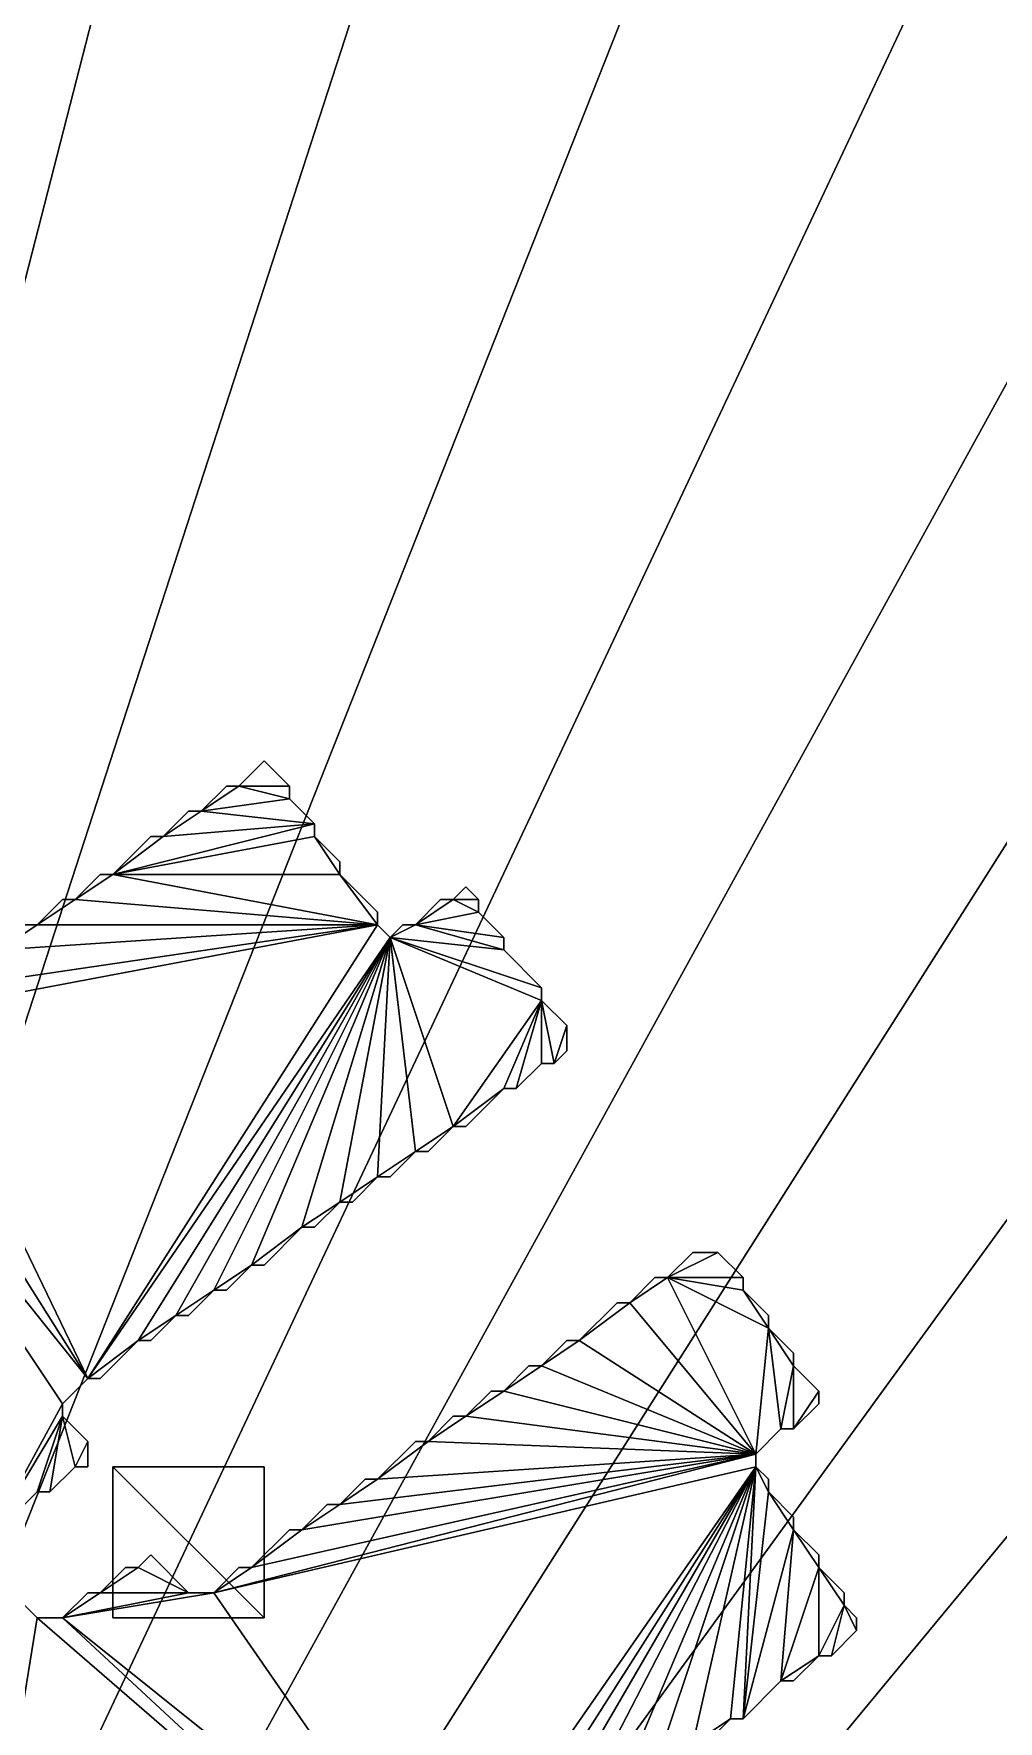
# Model space of a CAD drawing. Header units: metres. Extents: x 83 to 1014, y -33 to 839.
# Drawn here: x 270.7 to 347.2, y 541.8 to 675.7 of the extents above; entities that cross this region are included whole.
import ezdxf

# ---------------------------------------------------------------- set-up
doc = ezdxf.new("R2010")
doc.units = ezdxf.units.M

msp = doc.modelspace()

# ---------------------------------------------------------------- linework, layer by layer
for points in [[(270.44, 755.61, 250), (197.84, 375.03, 250), (295.56, 755.61, 250)], [(295.56, 755.61, 250), (197.84, 375.03, 250), (320.48, 752.46, 250)], [(320.48, 752.46, 250), (197.84, 375.03, 250), (344.8, 746.21, 250)], [(344.8, 746.21, 250), (197.84, 375.03, 250), (368.16, 736.97, 250)], [(368.16, 736.97, 250), (197.84, 375.03, 250), (390.17, 724.87, 250)], [(390.17, 724.87, 250), (197.84, 375.03, 250), (410.48, 710.1, 250)], [(410.48, 710.1, 250), (197.84, 375.03, 250), (428.79, 692.91, 250)], [(428.79, 692.91, 250), (197.84, 375.03, 250), (444.8, 673.56, 250)], [(444.8, 673.56, 250), (197.84, 375.03, 250), (458.26, 652.35, 250)], [(458.26, 652.35, 250), (197.84, 375.03, 250), (468.96, 629.62, 250)], [(468.96, 629.62, 250), (197.84, 375.03, 250), (476.72, 605.74, 250)], [(287, 616), (289, 618), (287, 616, 200)], [(289, 618, 200), (287, 616, 200), (289, 618)], [(287, 616), (291, 616), (289, 618)], [(289, 618, 200), (291, 616, 200), (287, 616, 200)], [(289, 618), (291, 616), (289, 618, 200)], [(291, 616, 200), (289, 618, 200), (291, 616)], [(284, 614), (286, 616), (284, 614, 200)], [(286, 616, 200), (284, 614, 200), (286, 616)], [(284, 614), (287, 616), (286, 616)], [(284, 614), (291, 615), (287, 616)], [(286, 616, 200), (287, 616, 200), (284, 614, 200)], [(287, 616, 200), (291, 615, 200), (284, 614, 200)], [(286, 616), (287, 616), (286, 616, 200)], [(287, 616, 200), (286, 616, 200), (287, 616)], [(287, 616), (291, 615), (291, 616)], [(291, 616, 200), (291, 615, 200), (287, 616, 200)], [(291, 616), (291, 615), (291, 616, 200)], [(291, 615, 200), (291, 616, 200), (291, 615)], [(284, 614), (293, 613), (291, 615)], [(291, 615, 200), (293, 613, 200), (284, 614, 200)], [(291, 615), (293, 613), (291, 615, 200)], [(293, 613, 200), (291, 615, 200), (293, 613)], [(281, 612), (283, 614), (281, 612, 200)], [(283, 614, 200), (281, 612, 200), (283, 614)], [(281, 612), (284, 614), (283, 614)], [(281, 612), (293, 613), (284, 614)], [(283, 614, 200), (284, 614, 200), (281, 612, 200)], [(284, 614, 200), (293, 613, 200), (281, 612, 200)], [(283, 614), (284, 614), (283, 614, 200)], [(284, 614, 200), (283, 614, 200), (284, 614)], [(277, 609), (293, 613), (281, 612)], [(277, 609), (293, 612), (293, 613)], [(281, 612, 200), (293, 613, 200), (277, 609, 200)], [(293, 613, 200), (293, 612, 200), (277, 609, 200)], [(277, 609), (280, 612), (277, 609, 200)], [(280, 612), (280, 612, 200), (277, 609, 200)], [(277, 609), (281, 612), (280, 612)], [(277, 609), (295, 609), (293, 612)], [(280, 612, 200), (281, 612, 200), (277, 609, 200)], [(293, 612, 200), (295, 609, 200), (277, 609, 200)], [(280, 612), (281, 612), (280, 612, 200)], [(281, 612, 200), (280, 612, 200), (281, 612)], [(293, 613), (293, 612), (293, 613, 200)], [(293, 612, 200), (293, 613, 200), (293, 612)], [(293, 612), (295, 610), (293, 612, 200)], [(295, 610, 200), (293, 612, 200), (295, 610)], [(293, 612), (295, 609), (295, 610)], [(295, 610, 200), (295, 609, 200), (293, 612, 200)], [(295, 610), (295, 609), (295, 610, 200)], [(295, 609, 200), (295, 610, 200), (295, 609)], [(274, 607), (276, 609), (274, 607, 200)], [(276, 609, 200), (274, 607, 200), (276, 609)], [(274, 607), (277, 609), (276, 609)], [(274, 607), (298, 605), (277, 609)], [(276, 609, 200), (277, 609, 200), (274, 607, 200)], [(277, 609, 200), (298, 605, 200), (274, 607, 200)], [(276, 609), (277, 609), (276, 609, 200)], [(277, 609, 200), (276, 609, 200), (277, 609)], [(277, 609), (298, 605), (295, 609)], [(295, 609, 200), (298, 605, 200), (277, 609, 200)], [(295, 609), (298, 606), (295, 609, 200)], [(298, 606), (298, 606, 200), (295, 609, 200)], [(295, 609), (298, 605), (298, 606)], [(298, 606, 200), (298, 605, 200), (295, 609, 200)], [(304, 607), (305, 608), (304, 607, 200)], [(305, 608, 200), (304, 607, 200), (305, 608)], [(304, 607), (306, 607), (305, 608)], [(305, 608, 200), (306, 607, 200), (304, 607, 200)], [(305, 608), (306, 607), (305, 608, 200)], [(306, 607, 200), (305, 608, 200), (306, 607)], [(271, 605), (273, 607), (271, 605, 200)], [(273, 607, 200), (271, 605, 200), (273, 607)], [(271, 605), (274, 607), (273, 607)], [(271, 605), (298, 605), (274, 607)], [(273, 607, 200), (274, 607, 200), (271, 605, 200)], [(274, 607, 200), (298, 605, 200), (271, 605, 200)], [(273, 607), (274, 607), (273, 607, 200)], [(274, 607, 200), (273, 607, 200), (274, 607)], [(301, 605), (303, 607), (301, 605, 200)], [(303, 607, 200), (301, 605, 200), (303, 607)], [(301, 605), (304, 607), (303, 607)], [(301, 605), (306, 606), (304, 607)], [(303, 607, 200), (304, 607, 200), (301, 605, 200)], [(304, 607, 200), (306, 606, 200), (301, 605, 200)], [(303, 607), (304, 607), (303, 607, 200)], [(304, 607, 200), (303, 607, 200), (304, 607)], [(304, 607), (306, 606), (306, 607)], [(306, 607, 200), (306, 606, 200), (304, 607, 200)], [(306, 607), (306, 606), (306, 607, 200)], [(306, 606, 200), (306, 607, 200), (306, 606)], [(476.72, 605.74, 250), (197.84, 375.03, 250), (481.42, 581.07, 250)], [(298, 606), (298, 605), (298, 606, 200)], [(298, 605, 200), (298, 606, 200), (298, 605)], [(301, 605), (308, 604), (306, 606)], [(306, 606, 200), (308, 604, 200), (301, 605, 200)], [(306, 606), (308, 604), (306, 606, 200)], [(308, 604, 200), (306, 606, 200), (308, 604)], [(261, 598), (298, 605), (264, 600)], [(261, 598), (275, 569), (298, 605)], [(264, 600, 200), (298, 605, 200), (261, 598, 200)], [(298, 605, 200), (275, 569, 200), (261, 598, 200)], [(264, 600), (298, 605), (268, 603)], [(268, 603, 200), (298, 605, 200), (264, 600, 200)], [(268, 603), (271, 605), (270, 605)], [(268, 603), (298, 605), (271, 605)], [(270, 605, 200), (271, 605, 200), (268, 603, 200)], [(271, 605, 200), (298, 605, 200), (268, 603, 200)], [(270, 605), (271, 605), (270, 605, 200)], [(271, 605, 200), (270, 605, 200), (271, 605)], [(298, 605), (275, 569), (299, 604)], [(299, 604, 200), (275, 569, 200), (298, 605, 200)], [(299, 604), (275, 569), (279, 572)], [(279, 572, 200), (275, 569, 200), (299, 604, 200)], [(299, 604), (279, 572), (282, 574)], [(282, 574, 200), (279, 572, 200), (299, 604, 200)], [(299, 604), (282, 574), (285, 576)], [(285, 576, 200), (282, 574, 200), (299, 604, 200)], [(299, 604), (285, 576), (288, 578)], [(288, 578, 200), (285, 576, 200), (299, 604, 200)], [(299, 604), (288, 578), (292, 581)], [(292, 581, 200), (288, 578, 200), (299, 604, 200)], [(299, 604), (292, 581), (295, 583)], [(295, 583, 200), (292, 581, 200), (299, 604, 200)], [(299, 604), (295, 583), (298, 585)], [(298, 585, 200), (295, 583, 200), (299, 604, 200)], [(298, 605), (299, 604), (298, 605, 200)], [(299, 604, 200), (298, 605, 200), (299, 604)], [(299, 604), (298, 585), (301, 587)], [(301, 587, 200), (298, 585, 200), (299, 604, 200)], [(299, 604), (300, 605), (299, 604, 200)], [(300, 605, 200), (299, 604, 200), (300, 605)], [(299, 604), (301, 605), (300, 605)], [(299, 604), (308, 603), (301, 605)], [(300, 605, 200), (301, 605, 200), (299, 604, 200)], [(301, 605, 200), (308, 603, 200), (299, 604, 200)], [(299, 604), (311, 600), (308, 603)], [(299, 604), (311, 599), (311, 600)], [(299, 604), (304, 589), (311, 599)], [(299, 604), (301, 587), (304, 589)], [(308, 603, 200), (311, 600, 200), (299, 604, 200)], [(311, 600, 200), (311, 599, 200), (299, 604, 200)], [(311, 599, 200), (304, 589, 200), (299, 604, 200)], [(304, 589, 200), (301, 587, 200), (299, 604, 200)], [(300, 605), (301, 605), (300, 605, 200)], [(301, 605, 200), (300, 605, 200), (301, 605)], [(301, 605), (308, 603), (308, 604)], [(308, 604, 200), (308, 603, 200), (301, 605, 200)], [(308, 604), (308, 603), (308, 604, 200)], [(308, 603, 200), (308, 604, 200), (308, 603)], [(308, 603), (311, 600), (308, 603, 200)], [(311, 600), (311, 600, 200), (308, 603, 200)], [(311, 600), (311, 599), (311, 600, 200)], [(311, 599, 200), (311, 600, 200), (311, 599)], [(311, 599), (304, 589), (308, 592)], [(308, 592, 200), (304, 589, 200), (311, 599, 200)], [(311, 599), (308, 592), (309, 592)], [(309, 592, 200), (308, 592, 200), (311, 599, 200)], [(311, 599), (309, 592), (311, 594)], [(311, 594, 200), (309, 592, 200), (311, 599, 200)], [(311, 599), (313, 597), (311, 599, 200)], [(313, 597, 200), (311, 599, 200), (313, 597)], [(311, 599), (312, 594), (313, 597)], [(311, 599), (311, 594), (312, 594)], [(313, 597, 200), (312, 594, 200), (311, 599, 200)], [(312, 594, 200), (311, 594, 200), (311, 599, 200)], [(258, 596), (275, 569), (261, 598)], [(261, 598, 200), (275, 569, 200), (258, 596, 200)], [(255, 594), (275, 569), (258, 596)], [(258, 596, 200), (275, 569, 200), (255, 594, 200)], [(313, 597), (312, 594), (313, 595)], [(313, 595, 200), (312, 594, 200), (313, 597, 200)], [(313, 597), (313, 595), (313, 597, 200)], [(313, 595, 200), (313, 597, 200), (313, 595)], [(313, 595), (312, 594), (313, 595, 200)], [(312, 594, 200), (313, 595, 200), (312, 594)], [(255, 594), (273, 567), (275, 569)], [(255, 594), (267, 556), (273, 567)], [(275, 569, 200), (273, 567, 200), (255, 594, 200)], [(273, 567, 200), (267, 556, 200), (255, 594, 200)], [(311, 594), (309, 592), (311, 594, 200)], [(309, 592, 200), (311, 594, 200), (309, 592)], [(312, 594), (311, 594), (312, 594, 200)], [(311, 594, 200), (312, 594, 200), (311, 594)], [(308, 592), (304, 589), (305, 589)], [(305, 589, 200), (304, 589, 200), (308, 592, 200)], [(308, 592), (305, 589), (308, 592, 200)], [(305, 589), (305, 589, 200), (308, 592, 200)], [(309, 592), (308, 592), (309, 592, 200)], [(308, 592, 200), (309, 592, 200), (308, 592)], [(304, 589), (301, 587), (302, 587)], [(302, 587, 200), (301, 587, 200), (304, 589, 200)], [(304, 589), (302, 587), (304, 589, 200)], [(302, 587, 200), (304, 589, 200), (302, 587)], [(305, 589), (304, 589), (305, 589, 200)], [(304, 589, 200), (305, 589, 200), (304, 589)], [(301, 587), (298, 585), (299, 585)], [(299, 585, 200), (298, 585, 200), (301, 587, 200)], [(301, 587), (299, 585), (301, 587, 200)], [(299, 585, 200), (301, 587, 200), (299, 585)], [(302, 587), (301, 587), (302, 587, 200)], [(301, 587, 200), (302, 587, 200), (301, 587)], [(298, 585), (295, 583), (296, 583)], [(296, 583, 200), (295, 583, 200), (298, 585, 200)], [(298, 585), (296, 583), (298, 585, 200)], [(296, 583, 200), (298, 585, 200), (296, 583)], [(299, 585), (298, 585), (299, 585, 200)], [(298, 585, 200), (299, 585, 200), (298, 585)], [(295, 583), (292, 581), (293, 581)], [(293, 581, 200), (292, 581, 200), (295, 583, 200)], [(295, 583), (293, 581), (295, 583, 200)], [(293, 581, 200), (295, 583, 200), (293, 581)], [(296, 583), (295, 583), (296, 583, 200)], [(295, 583, 200), (296, 583, 200), (295, 583)], [(481.42, 581.07, 250), (197.84, 375.03, 250), (483, 556, 250)], [(292, 581), (288, 578), (289, 578)], [(289, 578, 200), (288, 578, 200), (292, 581, 200)], [(292, 581), (289, 578), (292, 581, 200)], [(289, 578), (289, 578, 200), (292, 581, 200)], [(293, 581), (292, 581), (293, 581, 200)], [(292, 581, 200), (293, 581, 200), (292, 581)], [(321, 577), (323, 579), (321, 577, 200)], [(323, 579, 200), (321, 577, 200), (323, 579)], [(321, 577), (325, 579), (323, 579)], [(321, 577), (327, 577), (325, 579)], [(323, 579, 200), (325, 579, 200), (321, 577, 200)], [(325, 579, 200), (327, 577, 200), (321, 577, 200)], [(323, 579), (325, 579), (323, 579, 200)], [(325, 579, 200), (323, 579, 200), (325, 579)], [(325, 579), (327, 577), (325, 579, 200)], [(327, 577, 200), (325, 579, 200), (327, 577)], [(288, 578), (285, 576), (286, 576)], [(286, 576, 200), (285, 576, 200), (288, 578, 200)], [(288, 578), (286, 576), (288, 578, 200)], [(286, 576, 200), (288, 578, 200), (286, 576)], [(289, 578), (288, 578), (289, 578, 200)], [(288, 578, 200), (289, 578, 200), (288, 578)], [(285, 576), (282, 574), (283, 574)], [(283, 574, 200), (282, 574, 200), (285, 576, 200)], [(285, 576), (283, 574), (285, 576, 200)], [(283, 574, 200), (285, 576, 200), (283, 574)], [(286, 576), (285, 576), (286, 576, 200)], [(285, 576, 200), (286, 576, 200), (285, 576)], [(318, 575), (320, 577), (318, 575, 200)], [(320, 577, 200), (318, 575, 200), (320, 577)], [(318, 575), (321, 577), (320, 577)], [(318, 575), (328, 563), (321, 577)], [(320, 577, 200), (321, 577, 200), (318, 575, 200)], [(321, 577, 200), (328, 563, 200), (318, 575, 200)], [(320, 577), (321, 577), (320, 577, 200)], [(321, 577, 200), (320, 577, 200), (321, 577)], [(321, 577), (327, 576), (327, 577)], [(321, 577), (329, 573), (327, 576)], [(321, 577), (328, 563), (329, 573)], [(327, 577, 200), (327, 576, 200), (321, 577, 200)], [(327, 576, 200), (329, 573, 200), (321, 577, 200)], [(329, 573, 200), (328, 563, 200), (321, 577, 200)], [(327, 577), (327, 576), (327, 577, 200)], [(327, 576, 200), (327, 577, 200), (327, 576)], [(327, 576), (329, 574), (327, 576, 200)], [(329, 574, 200), (327, 576, 200), (329, 574)], [(327, 576), (329, 573), (329, 574)], [(329, 574, 200), (329, 573, 200), (327, 576, 200)], [(314, 572), (317, 575), (314, 572, 200)], [(317, 575), (317, 575, 200), (314, 572, 200)], [(314, 572), (318, 575), (317, 575)], [(314, 572), (328, 563), (318, 575)], [(317, 575, 200), (318, 575, 200), (314, 572, 200)], [(318, 575, 200), (328, 563, 200), (314, 572, 200)], [(317, 575), (318, 575), (317, 575, 200)], [(318, 575, 200), (317, 575, 200), (318, 575)], [(282, 574), (279, 572), (280, 572)], [(280, 572, 200), (279, 572, 200), (282, 574, 200)], [(282, 574), (280, 572), (282, 574, 200)], [(280, 572, 200), (282, 574, 200), (280, 572)], [(283, 574), (282, 574), (283, 574, 200)], [(282, 574, 200), (283, 574, 200), (282, 574)], [(329, 574), (329, 573), (329, 574, 200)], [(329, 573, 200), (329, 574, 200), (329, 573)], [(279, 572), (275, 569), (276, 569)], [(276, 569, 200), (275, 569, 200), (279, 572, 200)], [(279, 572), (276, 569), (279, 572, 200)], [(276, 569), (276, 569, 200), (279, 572, 200)], [(280, 572), (279, 572), (280, 572, 200)], [(279, 572, 200), (280, 572, 200), (279, 572)], [(311, 570), (313, 572), (311, 570, 200)], [(313, 572, 200), (311, 570, 200), (313, 572)], [(311, 570), (314, 572), (313, 572)], [(311, 570), (328, 563), (314, 572)], [(313, 572, 200), (314, 572, 200), (311, 570, 200)], [(314, 572, 200), (328, 563, 200), (311, 570, 200)], [(313, 572), (314, 572), (313, 572, 200)], [(314, 572, 200), (313, 572, 200), (314, 572)], [(329, 573), (328, 563), (330, 565)], [(330, 565, 200), (328, 563, 200), (329, 573, 200)], [(329, 573), (331, 571), (329, 573, 200)], [(331, 571, 200), (329, 573, 200), (331, 571)], [(329, 573), (331, 570), (331, 571)], [(329, 573), (330, 565), (331, 570)], [(331, 571, 200), (331, 570, 200), (329, 573, 200)], [(331, 570, 200), (330, 565, 200), (329, 573, 200)], [(331, 571), (331, 570), (331, 571, 200)], [(331, 570, 200), (331, 571, 200), (331, 570)], [(308, 568), (310, 570), (308, 568, 200)], [(310, 570, 200), (308, 568, 200), (310, 570)], [(308, 568), (311, 570), (310, 570)], [(308, 568), (328, 563), (311, 570)], [(310, 570, 200), (311, 570, 200), (308, 568, 200)], [(311, 570, 200), (328, 563, 200), (308, 568, 200)], [(310, 570), (311, 570), (310, 570, 200)], [(311, 570, 200), (310, 570, 200), (311, 570)], [(331, 570), (330, 565), (331, 565)], [(331, 565, 200), (330, 565, 200), (331, 570, 200)], [(331, 570), (333, 568), (331, 570, 200)], [(333, 568, 200), (331, 570, 200), (333, 568)], [(331, 570), (331, 565), (333, 568)], [(333, 568, 200), (331, 565, 200), (331, 570, 200)], [(275, 569), (273, 567), (275, 569, 200)], [(273, 567, 200), (275, 569, 200), (273, 567)], [(276, 569), (275, 569), (276, 569, 200)], [(275, 569, 200), (276, 569, 200), (275, 569)], [(305, 566), (307, 568), (305, 566, 200)], [(307, 568, 200), (305, 566, 200), (307, 568)], [(305, 566), (308, 568), (307, 568)], [(305, 566), (328, 563), (308, 568)], [(307, 568, 200), (308, 568, 200), (305, 566, 200)], [(308, 568, 200), (328, 563, 200), (305, 566, 200)], [(307, 568), (308, 568), (307, 568, 200)], [(308, 568, 200), (307, 568, 200), (308, 568)], [(333, 568), (331, 565), (333, 567)], [(333, 567, 200), (331, 565, 200), (333, 568, 200)], [(333, 568), (333, 567), (333, 568, 200)], [(333, 567, 200), (333, 568, 200), (333, 567)], [(273, 567), (267, 556), (273, 566)], [(273, 566, 200), (267, 556, 200), (273, 567, 200)], [(273, 567), (273, 566), (273, 567, 200)], [(273, 566, 200), (273, 567, 200), (273, 566)], [(333, 567), (331, 565), (333, 567, 200)], [(331, 565, 200), (333, 567, 200), (331, 565)], [(273, 566), (267, 556), (271, 560)], [(271, 560, 200), (267, 556, 200), (273, 566, 200)], [(273, 566), (271, 560), (272, 560)], [(272, 560, 200), (271, 560, 200), (273, 566, 200)], [(273, 566), (272, 560), (274, 562)], [(274, 562, 200), (272, 560, 200), (273, 566, 200)], [(273, 566), (275, 564), (273, 566, 200)], [(275, 564, 200), (273, 566, 200), (275, 564)], [(273, 566), (274, 562), (275, 564)], [(275, 564, 200), (274, 562, 200), (273, 566, 200)], [(302, 564), (304, 566), (302, 564, 200)], [(304, 566, 200), (302, 564, 200), (304, 566)], [(302, 564), (305, 566), (304, 566)], [(302, 564), (328, 563), (305, 566)], [(304, 566, 200), (305, 566, 200), (302, 564, 200)], [(305, 566, 200), (328, 563, 200), (302, 564, 200)], [(304, 566), (305, 566), (304, 566, 200)], [(305, 566, 200), (304, 566, 200), (305, 566)], [(275, 564), (274, 562), (275, 562)], [(275, 562, 200), (274, 562, 200), (275, 564, 200)], [(275, 564), (275, 562), (275, 564, 200)], [(275, 562, 200), (275, 564, 200), (275, 562)], [(298, 561), (301, 564), (298, 561, 200)], [(301, 564), (301, 564, 200), (298, 561, 200)], [(298, 561), (302, 564), (301, 564)], [(298, 561), (328, 563), (302, 564)], [(301, 564, 200), (302, 564, 200), (298, 561, 200)], [(302, 564, 200), (328, 563, 200), (298, 561, 200)], [(301, 564), (302, 564), (301, 564, 200)], [(302, 564, 200), (301, 564, 200), (302, 564)], [(330, 565), (328, 563), (330, 565, 200)], [(328, 563, 200), (330, 565, 200), (328, 563)], [(331, 565), (330, 565), (331, 565, 200)], [(330, 565, 200), (331, 565, 200), (330, 565)], [(285, 552), (328, 563), (288, 554)], [(285, 552), (328, 562), (328, 563)], [(288, 554, 200), (328, 563, 200), (285, 552, 200)], [(328, 563, 200), (328, 562, 200), (285, 552, 200)], [(288, 554), (328, 563), (292, 557)], [(292, 557, 200), (328, 563, 200), (288, 554, 200)], [(292, 557), (328, 563), (295, 559)], [(295, 559, 200), (328, 563, 200), (292, 557, 200)], [(295, 559), (328, 563), (298, 561)], [(298, 561, 200), (328, 563, 200), (295, 559, 200)], [(328, 563), (328, 562), (328, 563, 200)], [(328, 562, 200), (328, 563, 200), (328, 562)], [(274, 562), (272, 560), (274, 562, 200)], [(272, 560, 200), (274, 562, 200), (272, 560)], [(275, 562), (274, 562), (275, 562, 200)], [(274, 562, 200), (275, 562, 200), (274, 562)], [(289, 562), (277, 562), (289, 562, 250)], [(277, 562, 250), (289, 562, 250), (277, 562)], [(277, 562), (277, 550), (277, 562, 250)], [(277, 550, 250), (277, 562, 250), (277, 550)], [(277, 562), (289, 550), (277, 550)], [(289, 550), (277, 562), (289, 562)], [(277, 550, 250), (289, 550, 250), (277, 562, 250)], [(289, 562, 250), (277, 562, 250), (289, 550, 250)], [(285, 552), (303, 526), (328, 562)], [(328, 562, 200), (303, 526, 200), (285, 552, 200)], [(289, 550), (289, 562), (289, 550, 250)], [(289, 562, 250), (289, 550, 250), (289, 562)], [(328, 562), (303, 526), (307, 529)], [(307, 529, 200), (303, 526, 200), (328, 562, 200)], [(328, 562), (307, 529), (310, 531)], [(310, 531, 200), (307, 529, 200), (328, 562, 200)], [(328, 562), (310, 531), (313, 533)], [(313, 533, 200), (310, 531, 200), (328, 562, 200)], [(328, 562), (313, 533), (317, 536)], [(317, 536, 200), (313, 533, 200), (328, 562, 200)], [(328, 562), (317, 536), (320, 538)], [(320, 538, 200), (317, 536, 200), (328, 562, 200)], [(328, 562), (320, 538), (323, 540)], [(323, 540, 200), (320, 538, 200), (328, 562, 200)], [(328, 562), (323, 540), (326, 542)], [(326, 542, 200), (323, 540, 200), (328, 562, 200)], [(328, 562), (326, 542), (327, 542)], [(327, 542, 200), (326, 542, 200), (328, 562, 200)], [(328, 562), (327, 542), (329, 560)], [(329, 560, 200), (327, 542, 200), (328, 562, 200)], [(328, 562), (329, 561), (328, 562, 200)], [(329, 561, 200), (328, 562, 200), (329, 561)], [(328, 562), (329, 560), (329, 561)], [(329, 561, 200), (329, 560, 200), (328, 562, 200)], [(271, 560), (267, 556), (271, 560, 200)], [(267, 556), (267, 556, 200), (271, 560, 200)], [(272, 560), (271, 560), (272, 560, 200)], [(271, 560, 200), (272, 560, 200), (271, 560)], [(295, 559), (297, 561), (295, 559, 200)], [(297, 561, 200), (295, 559, 200), (297, 561)], [(295, 559), (298, 561), (297, 561)], [(297, 561, 200), (298, 561, 200), (295, 559, 200)], [(297, 561), (298, 561), (297, 561, 200)], [(298, 561, 200), (297, 561, 200), (298, 561)], [(329, 560), (327, 542), (331, 557)], [(331, 557, 200), (327, 542, 200), (329, 560, 200)], [(329, 561), (329, 560), (329, 561, 200)], [(329, 560, 200), (329, 561, 200), (329, 560)], [(329, 560), (331, 558), (329, 560, 200)], [(331, 558, 200), (329, 560, 200), (331, 558)], [(329, 560), (331, 557), (331, 558)], [(331, 558, 200), (331, 557, 200), (329, 560, 200)], [(292, 557), (294, 559), (292, 557, 200)], [(294, 559, 200), (292, 557, 200), (294, 559)], [(292, 557), (295, 559), (294, 559)], [(294, 559, 200), (295, 559, 200), (292, 557, 200)], [(294, 559), (295, 559), (294, 559, 200)], [(295, 559, 200), (294, 559, 200), (295, 559)], [(288, 554), (291, 557), (288, 554, 200)], [(291, 557), (291, 557, 200), (288, 554, 200)], [(288, 554), (292, 557), (291, 557)], [(291, 557, 200), (292, 557, 200), (288, 554, 200)], [(291, 557), (292, 557), (291, 557, 200)], [(292, 557, 200), (291, 557, 200), (292, 557)], [(331, 557), (327, 542), (330, 545)], [(330, 545, 200), (327, 542, 200), (331, 557, 200)], [(331, 557), (330, 545), (333, 554)], [(333, 554, 200), (330, 545, 200), (331, 557, 200)], [(331, 558), (331, 557), (331, 558, 200)], [(331, 557, 200), (331, 558, 200), (331, 557)], [(331, 557), (333, 555), (331, 557, 200)], [(333, 555, 200), (331, 557, 200), (333, 555)], [(331, 557), (333, 554), (333, 555)], [(333, 555, 200), (333, 554, 200), (331, 557, 200)], [(483, 556, 250), (197.84, 375.03, 250), (481.42, 530.93, 250)], [(279, 554), (280, 555), (279, 554, 200)], [(280, 555, 200), (279, 554, 200), (280, 555)], [(279, 554), (283, 552), (280, 555)], [(280, 555, 200), (283, 552, 200), (279, 554, 200)], [(280, 555), (283, 552), (280, 555, 200)], [(283, 552), (283, 552, 200), (280, 555, 200)], [(333, 555), (333, 554), (333, 555, 200)], [(333, 554, 200), (333, 555, 200), (333, 554)], [(276, 552), (278, 554), (276, 552, 200)], [(278, 554, 200), (276, 552, 200), (278, 554)], [(276, 552), (279, 554), (278, 554)], [(276, 552), (283, 552), (279, 554)], [(278, 554, 200), (279, 554, 200), (276, 552, 200)], [(279, 554, 200), (283, 552, 200), (276, 552, 200)], [(278, 554), (279, 554), (278, 554, 200)], [(279, 554, 200), (278, 554, 200), (279, 554)], [(285, 552), (287, 554), (285, 552, 200)], [(287, 554, 200), (285, 552, 200), (287, 554)], [(285, 552), (288, 554), (287, 554)], [(287, 554, 200), (288, 554, 200), (285, 552, 200)], [(287, 554), (288, 554), (287, 554, 200)], [(288, 554, 200), (287, 554, 200), (288, 554)], [(333, 554), (330, 545), (333, 547)], [(333, 547, 200), (330, 545, 200), (333, 554, 200)], [(333, 554), (335, 552), (333, 554, 200)], [(335, 552, 200), (333, 554, 200), (335, 552)], [(333, 554), (335, 551), (335, 552)], [(333, 554), (333, 547), (335, 551)], [(335, 552, 200), (335, 551, 200), (333, 554, 200)], [(335, 551, 200), (333, 547, 200), (333, 554, 200)], [(269, 552), (265, 513), (271, 550)], [(271, 550, 200), (265, 513, 200), (269, 552, 200)], [(269, 552), (271, 550), (269, 552, 200)], [(271, 550, 200), (269, 552, 200), (271, 550)], [(273, 550), (275, 552), (273, 550, 200)], [(275, 552, 200), (273, 550, 200), (275, 552)], [(273, 550), (276, 552), (275, 552)], [(273, 550), (283, 552), (276, 552)], [(273, 550), (285, 552), (283, 552)], [(273, 550), (303, 526), (285, 552)], [(275, 552, 200), (276, 552, 200), (273, 550, 200)], [(276, 552, 200), (283, 552, 200), (273, 550, 200)], [(283, 552, 200), (285, 552, 200), (273, 550, 200)], [(285, 552, 200), (303, 526, 200), (273, 550, 200)], [(275, 552), (276, 552), (275, 552, 200)], [(276, 552, 200), (275, 552, 200), (276, 552)], [(283, 552), (285, 552), (283, 552, 200)], [(285, 552, 200), (283, 552, 200), (285, 552)], [(335, 552), (335, 551), (335, 552, 200)], [(335, 551, 200), (335, 552, 200), (335, 551)], [(335, 551), (333, 547), (334, 547)], [(334, 547, 200), (333, 547, 200), (335, 551, 200)], [(335, 551), (334, 547), (336, 549)], [(336, 549, 200), (334, 547, 200), (335, 551, 200)], [(335, 551), (336, 550), (335, 551, 200)], [(336, 550, 200), (335, 551, 200), (336, 550)], [(335, 551), (336, 549), (336, 550)], [(336, 550, 200), (336, 549, 200), (335, 551, 200)], [(271, 550), (265, 513), (301, 524)], [(301, 524, 200), (265, 513, 200), (271, 550, 200)], [(271, 550), (273, 550), (271, 550, 200)], [(273, 550, 200), (271, 550, 200), (273, 550)], [(271, 550), (301, 524), (273, 550)], [(273, 550, 200), (301, 524, 200), (271, 550, 200)], [(273, 550), (301, 524), (303, 526)], [(303, 526, 200), (301, 524, 200), (273, 550, 200)], [(277, 550), (289, 550), (277, 550, 250)], [(289, 550, 250), (277, 550, 250), (289, 550)], [(336, 549), (334, 547), (336, 549, 200)], [(334, 547, 200), (336, 549, 200), (334, 547)], [(336, 550), (336, 549), (336, 550, 200)], [(336, 549, 200), (336, 550, 200), (336, 549)], [(333, 547), (330, 545), (331, 545)], [(331, 545, 200), (330, 545, 200), (333, 547, 200)], [(333, 547), (331, 545), (333, 547, 200)], [(331, 545, 200), (333, 547, 200), (331, 545)], [(334, 547), (333, 547), (334, 547, 200)], [(333, 547, 200), (334, 547, 200), (333, 547)], [(330, 545), (327, 542), (330, 545, 200)], [(327, 542), (327, 542, 200), (330, 545, 200)], [(331, 545), (330, 545), (331, 545, 200)], [(330, 545, 200), (331, 545, 200), (330, 545)], [(326, 542), (323, 540), (324, 540)], [(324, 540, 200), (323, 540, 200), (326, 542, 200)], [(326, 542), (324, 540), (326, 542, 200)], [(324, 540, 200), (326, 542, 200), (324, 540)], [(327, 542), (326, 542), (327, 542, 200)], [(326, 542, 200), (327, 542, 200), (326, 542)]]:
    msp.add_3dface(points)

doc.saveas('drawing.dxf')
